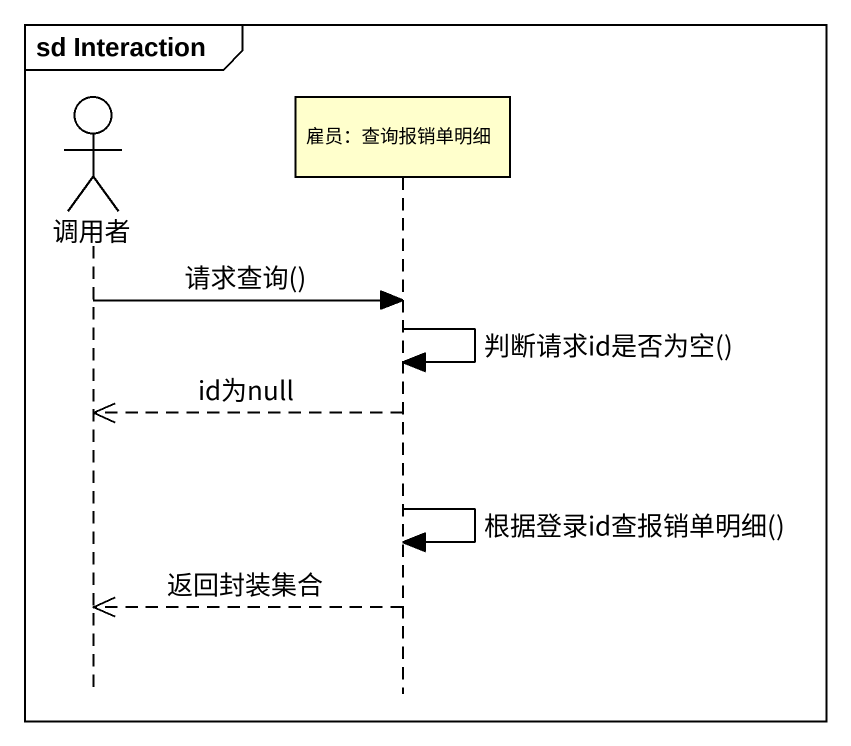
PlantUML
@startuml
mainframe sd Interaction
hide footbox
actor 调用者
participant "雇员：查询报销单明细" as 雇员_查询报销单明细

调用者 -> 雇员_查询报销单明细 : 请求查询()
雇员_查询报销单明细 -> 雇员_查询报销单明细 : 判断请求id是否为空()
雇员_查询报销单明细 -->> 调用者 : id为null
雇员_查询报销单明细 -> 雇员_查询报销单明细 : 根据登录id查报销单明细()
雇员_查询报销单明细 -->> 调用者 : 返回封装集合
@enduml
